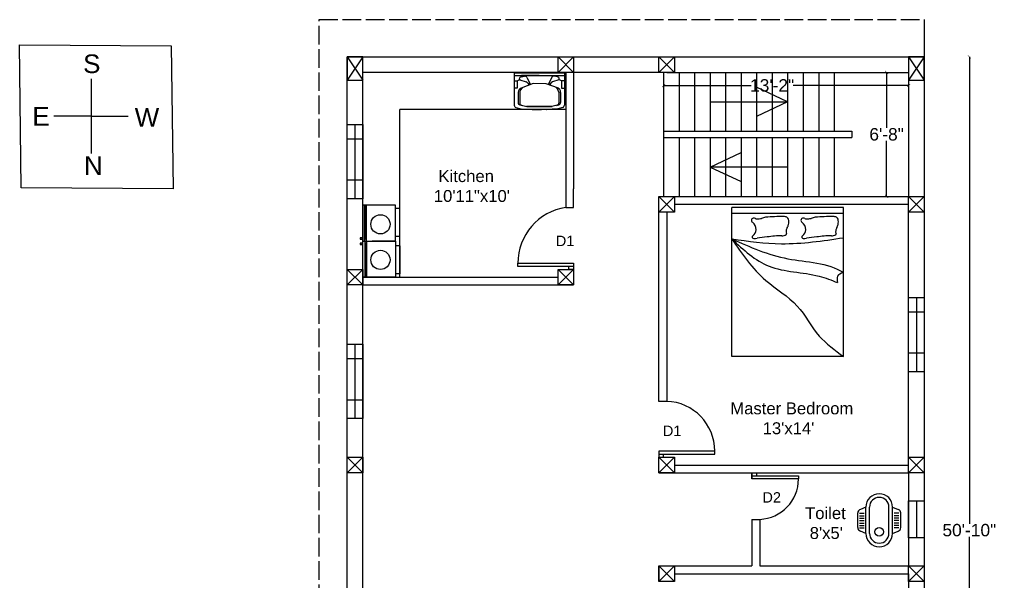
# Model space of a CAD drawing. Header units: inches. Extents: x -19338 to 10560, y -12 to 4973.
# Drawn here: x 287 to 918, y 561 to 923 of the extents above; entities that cross this region are included whole.
import ezdxf

# ---------------------------------------------------------------- set-up
doc = ezdxf.new("R2010")
doc.units = ezdxf.units.IN
doc.header["$MEASUREMENT"] = 0
doc.linetypes.add('ACAD_ISO02W100', pattern=[15, 12, -3])
for name, color, linetype in [('C', 141, 'Continuous'), ('C1', 10, 'Continuous'), ('D1', 231, 'Continuous'), ('D2', 31, 'Continuous'), ('V', 150, 'Continuous'), ('W', 70, 'Continuous')]:
    doc.layers.add(name, color=color, linetype=linetype)
doc.layers.add('Dot Line', color=210, linetype='ACAD_ISO02W100', plot=False)
doc.layers.add('Naming', color=50, linetype='Continuous', plot=False)
doc.styles.get("Standard").update_dxf_attribs({"font": 'arial.ttf'})
doc.dimstyles.get("Standard").update_dxf_attribs({"dimtxt": 8, "dimasz": 2, "dimexe": 0.18, "dimexo": 0.0625, "dimgap": 0.09, "dimtad": 0, "dimtih": 1, "dimtoh": 1, "dimdsep": 46, "dimlunit": 3, "dimtxsty": 'Standard', "dimblk": 'ARCHTICK', "dimcen": 0.09, "dimse1": 1, "dimse2": 1, "dimclrd": 2, "dimadec": 0, "dimazin": 0, "dimtfac": 1, "dimtofl": 0, "dimtmove": 0, "dimatfit": 3, "dimfxl": 1, "dimtolj": 1, "dimtzin": 0, "dimarcsym": 0})

# ---------------------------------------------------------------- blocks, each defined once
blk = doc.blocks.new('_ArchTick')
at = {"color": 0, "linetype": 'ByBlock', "const_width": 0.15}
blk.add_lwpolyline([(-0.5, -0.5), (0.5, 0.5)], dxfattribs=at)
blk = doc.blocks.new('*D3')
at = {"color": 2, "lineweight": -2, "transparency": 16777216}
for p, q in [((702.26, 880.4), (758.81, 880.4)), ((860.26, 880.4), (785.72, 880.4))]:
    blk.add_line(p, q, dxfattribs=at)
at = {"layer": 'Defpoints', "color": 0, "transparency": 16777216}
for p in [(702.26, 888.86), (860.26, 888.86), (702.26, 880.4)]:
    blk.add_point(p, dxfattribs=at)
at = {"color": 2, "lineweight": -2, "transparency": 16777216, "xscale": 2, "yscale": 2, "zscale": 2, "rotation": 180}
blk.add_blockref('_ArchTick', (702.26, 880.4), dxfattribs=at)
at = {"color": 2, "lineweight": -2, "transparency": 16777216, "xscale": 2, "yscale": 2, "zscale": 2}
blk.add_blockref('_ArchTick', (860.26, 880.4), dxfattribs=at)
at = {"color": 0, "transparency": 16777216, "insert": (772.26, 880.4), "char_height": 8, "attachment_point": 5}
blk.add_mtext('\\A1;13\'-2"', dxfattribs=at)
blk = doc.blocks.new('*D4')
at = {"color": 2, "lineweight": -2, "transparency": 16777216}
for p, q in [((846.05, 888.86), (846.05, 853.03)), ((846.05, 808.86), (846.05, 844.68))]:
    blk.add_line(p, q, dxfattribs=at)
at = {"layer": 'Defpoints', "color": 0, "transparency": 16777216}
for p in [(702.26, 888.86), (702.26, 808.86), (846.05, 808.86)]:
    blk.add_point(p, dxfattribs=at)
at = {"color": 2, "lineweight": -2, "transparency": 16777216, "xscale": 2, "yscale": 2, "zscale": 2}
for p, rotation in [((846.05, 888.86), 90), ((846.05, 808.86), 270)]:
    blk.add_blockref('_ArchTick', p, dxfattribs=dict(at, rotation=rotation))
at = {"color": 0, "transparency": 16777216, "insert": (846.05, 848.86), "char_height": 8, "attachment_point": 5}
blk.add_mtext('\\A1;6\'-8"', dxfattribs=at)
blk = doc.blocks.new('*D5')
at = {"color": 2, "lineweight": -2, "transparency": 16777216}
for p, q in [((899.41, 898.86), (899.41, 598.03)), ((899.41, 288.86), (899.41, 589.68))]:
    blk.add_line(p, q, dxfattribs=at)
at = {"layer": 'Defpoints', "color": 0, "transparency": 16777216}
for p in [(870.26, 898.86), (870.26, 288.86), (899.41, 288.86)]:
    blk.add_point(p, dxfattribs=at)
at = {"color": 2, "lineweight": -2, "transparency": 16777216, "xscale": 2, "yscale": 2, "zscale": 2}
for p, rotation in [((899.41, 898.86), 90), ((899.41, 288.86), 270)]:
    blk.add_blockref('_ArchTick', p, dxfattribs=dict(at, rotation=rotation))
at = {"color": 0, "transparency": 16777216, "insert": (899.41, 593.86), "char_height": 8, "attachment_point": 5}
blk.add_mtext('\\A1;50\'-10"', dxfattribs=at)
blk = doc.blocks.new('A$C21B07C85')
for p, q in [((0.107, 0.516), (0.036, 0.487)), ((0.107, 0.174), (0.107, 0.516)), ((0.155, 0.174), (0.155, 0.516)), ((0.408, 0.174), (0.408, 0.516)), ((0.455, 0.516), (0.526, 0.487)), ((0.455, 0.174), (0.455, 0.516)), ((0, 0.25), (0, 0.44)), ((0.024, 0.435), (0.085, 0.435)), ((0.024, 0.403), (0.085, 0.403)), ((0.538, 0.435), (0.477, 0.435)), ((0.538, 0.403), (0.477, 0.403)), ((0.562, 0.25), (0.562, 0.44)), ((0.024, 0.371), (0.085, 0.371)), ((0.024, 0.34), (0.085, 0.34)), ((0.024, 0.308), (0.085, 0.308)), ((0.024, 0.276), (0.085, 0.276)), ((0.538, 0.371), (0.477, 0.371)), ((0.538, 0.34), (0.477, 0.34)), ((0.538, 0.308), (0.477, 0.308)), ((0.538, 0.276), (0.477, 0.276)), ((0.024, 0.245), (0.085, 0.245)), ((0.107, 0.174), (0.036, 0.203)), ((0.455, 0.174), (0.526, 0.203)), ((0.538, 0.245), (0.477, 0.245))]:
    blk.add_line(p, q)
blk.add_circle((0.281, 0.194), 0.0563)
for centre, radius, start, end in [((0.281, 0.516), 0.174, 0, 180), ((0.281, 0.516), 0.127, 0, 180), ((0.048, 0.44), 0.0475, 103.4781, 180), ((0.515, 0.44), 0.0475, 0, 76.5219), ((0.048, 0.25), 0.0475, 180, 256.5219), ((0.281, 0.174), 0.174, 180, 0), ((0.281, 0.174), 0.127, 180, 0), ((0.515, 0.25), 0.0475, 283.4781, 0)]:
    blk.add_arc(centre, radius, start, end)
blk = doc.blocks.new('A$C214113DD')
for p, q in [((0, 0.41), (0, 0.048)), ((0, 0.41), (0.559, 0.41)), ((0, 0.381), (0.56, 0.381)), ((0.033, 0.32), (0.063, 0.334)), ((0.059, 0.349), (0.057, 0.343)), ((0.057, 0.343), (0.058, 0.339)), ((0.058, 0.339), (0.059, 0.336)), ((0.063, 0.357), (0.059, 0.349)), ((0.059, 0.336), (0.062, 0.334)), ((0.062, 0.334), (0.063, 0.333)), ((0.07, 0.362), (0.063, 0.357)), ((0.063, 0.333), (0.132, 0.308)), ((0.078, 0.365), (0.07, 0.362)), ((0.078, 0.365), (0.116, 0.372)), ((0.28, 0.381), (0.08, 0.381)), ((0.122, 0.373), (0.116, 0.372)), ((0.13, 0.37), (0.122, 0.373)), ((0.137, 0.365), (0.13, 0.37)), ((0.142, 0.358), (0.137, 0.365)), ((0.142, 0.358), (0.181, 0.278)), ((0.418, 0.358), (0.38, 0.279)), ((0.421, 0.364), (0.418, 0.358)), ((0.428, 0.369), (0.421, 0.364)), ((0.436, 0.372), (0.428, 0.369)), ((0.497, 0.333), (0.428, 0.308)), ((0.444, 0.372), (0.436, 0.372)), ((0.482, 0.365), (0.444, 0.372)), ((0.489, 0.363), (0.482, 0.365)), ((0.496, 0.358), (0.489, 0.363)), ((0.501, 0.351), (0.496, 0.358)), ((0.497, 0.333), (0.5, 0.335)), ((0.527, 0.32), (0.497, 0.334)), ((0.5, 0.335), (0.502, 0.338)), ((0.503, 0.343), (0.501, 0.351)), ((0.502, 0.338), (0.503, 0.342)), ((0.503, 0.342), (0.503, 0.343)), ((0.559, 0.41), (0.56, 0.048)), ((0.003, 0.32), (0.033, 0.32)), ((0.033, 0.239), (0.003, 0.239)), ((0.033, 0.32), (0.033, 0.239)), ((0.054, 0.223), (0.046, 0.208)), ((0.067, 0.235), (0.054, 0.223)), ((0.077, 0.24), (0.067, 0.235)), ((0.088, 0.244), (0.068, 0.215)), ((0.213, 0.289), (0.077, 0.24)), ((0.14, 0.304), (0.132, 0.308)), ((0.174, 0.275), (0.14, 0.304)), ((0.153, 0.293), (0.164, 0.277)), ((0.358, 0.288), (0.213, 0.289)), ((0.493, 0.237), (0.358, 0.288)), ((0.413, 0.299), (0.39, 0.276)), ((0.407, 0.293), (0.396, 0.277)), ((0.413, 0.299), (0.407, 0.293)), ((0.428, 0.308), (0.413, 0.299)), ((0.428, 0.308), (0.413, 0.299)), ((0.482, 0.233), (0.472, 0.245)), ((0.498, 0.194), (0.482, 0.233)), ((0.494, 0.236), (0.493, 0.237)), ((0.507, 0.225), (0.494, 0.236)), ((0.515, 0.209), (0.507, 0.225)), ((0.527, 0.32), (0.527, 0.239)), ((0.557, 0.32), (0.527, 0.32)), ((0.527, 0.239), (0.557, 0.239)), ((0.046, 0.208), (0.043, 0.192)), ((0.043, 0.192), (0.043, 0.176)), ((0.043, 0.176), (0.043, 0.078)), ((0.043, 0.176), (0.043, 0.078)), ((0.068, 0.215), (0.061, 0.194)), ((0.061, 0.194), (0.061, 0.073)), ((0.499, 0.194), (0.499, 0.073)), ((0.518, 0.192), (0.515, 0.209)), ((0.518, 0.192), (0.517, 0.176)), ((0.517, 0.176), (0.517, 0.078)), ((0.517, 0.176), (0.517, 0.078)), ((0.018, 0.024), (0.073, 0.009)), ((0.043, 0.078), (0.044, 0.07)), ((0.044, 0.07), (0.049, 0.062)), ((0.049, 0.062), (0.055, 0.056)), ((0.055, 0.056), (0.062, 0.054)), ((0.061, 0.073), (0.063, 0.065)), ((0.062, 0.054), (0.09, 0.047)), ((0.063, 0.065), (0.067, 0.057)), ((0.067, 0.057), (0.074, 0.052)), ((0.073, 0.009), (0.201, 0)), ((0.074, 0.052), (0.08, 0.049)), ((0.08, 0.049), (0.139, 0.034)), ((0.421, 0.034), (0.136, 0.034)), ((0.139, 0.034), (0.424, 0.034)), ((0.201, 0), (0.202, 0)), ((0.358, 0), (0.359, 0)), ((0.487, 0.009), (0.359, 0)), ((0.48, 0.049), (0.421, 0.034)), ((0.47, 0.047), (0.498, 0.054)), ((0.48, 0.049), (0.488, 0.053)), ((0.542, 0.024), (0.487, 0.009)), ((0.488, 0.053), (0.494, 0.059)), ((0.494, 0.059), (0.498, 0.067)), ((0.498, 0.067), (0.499, 0.073)), ((0.498, 0.054), (0.506, 0.057)), ((0.506, 0.057), (0.512, 0.063)), ((0.512, 0.063), (0.516, 0.071)), ((0.516, 0.071), (0.517, 0.078)), ((0.202, 0), (0.306, 0)), ((0.358, 0), (0.254, 0))]:
    blk.add_line(p, q)
for centre, start, end in [((0.025, 0.048), 179.8661, 254.1086), ((0.535, 0.048), 285.8912, 0.326)]:
    blk.add_arc(centre, 0.025, start, end)
blk = doc.blocks.new('A$C720672EA')
for p, q in [((732, 854), (702, 854)), ((702, 854), (702, 814)), ((732, 814), (732, 854)), ((818, 854), (818, 814)), ((848, 854), (818, 854)), ((848, 814), (848, 854)), ((0, 97), (0, 797)), ((0, 797), (775, 797)), ((775, 757), (0, 757)), ((775, 717), (0, 717)), ((15, 717), (15, 757)), ((735, 747), (15, 747)), ((735, 737), (15, 737)), ((735, 727), (15, 727)), ((702, 814), (732, 814)), ((712, 814), (712, 797)), ((722, 797), (722, 814)), ((735, 717), (735, 757)), ((775, 797), (775, 97)), ((1551, 797), (775, 797)), ((775, 797), (775, 97)), ((775, 757), (1551, 757)), ((775, 717), (1551, 717)), ((815, 717), (815, 757)), ((815, 747), (1535, 747)), ((815, 737), (1535, 737)), ((815, 727), (1535, 727)), ((818, 814), (848, 814)), ((828, 814), (828, 797)), ((838, 797), (838, 814)), ((1535, 717), (1535, 757)), ((1551, 97), (1551, 797)), ((775, 97), (775, 600)), ((775, 97), (775, 600)), ((775, 97), (0, 97)), ((75, 0), (75, 97)), ((675, 0), (75, 0)), ((675, 0), (675, 97)), ((775, 97), (1551, 97)), ((875, 0), (875, 97)), ((875, 0), (1475, 0)), ((1475, 0), (1475, 97))]:
    blk.add_line(p, q)

msp = doc.modelspace()

# ---------------------------------------------------------------- linework, layer by layer
for p, q in [((870.263, 922.855), (870.263, 288.855)), ((498.263, 898.855), (870.263, 898.855)), ((498.263, 411.855), (498.263, 898.855)), ((333.108, 884.649), (333.108, 836.649)), ((508.263, 773.855), (508.263, 888.855)), ((634.263, 888.855), (508.263, 888.855)), ((699.263, 888.855), (644.263, 888.855)), ((644.263, 888.855), (644.263, 813.855)), ((704.263, 888.855), (699.263, 888.855)), ((702.263, 888.855), (702.263, 808.855)), ((704.263, 888.855), (860.263, 888.855)), ((712.263, 888.855), (712.263, 850.855)), ((722.263, 888.855), (722.263, 850.855)), ((732.263, 888.855), (732.263, 850.855)), ((742.263, 888.855), (742.263, 850.855)), ((752.263, 888.855), (752.263, 850.855)), ((762.263, 888.855), (762.263, 850.855)), ((772.263, 888.855), (772.263, 850.855)), ((782.263, 888.855), (782.263, 850.855)), ((792.263, 888.855), (792.263, 850.855)), ((802.263, 888.855), (802.263, 850.855)), ((812.263, 888.855), (812.263, 850.855)), ((860.263, 888.855), (860.263, 808.855)), ((782.263, 869.855), (762.263, 879.206)), ((639.263, 864.855), (532.263, 864.855)), ((532.263, 756.855), (532.263, 864.855)), ((732.263, 869.855), (782.263, 869.855)), ((782.263, 869.855), (762.263, 860.505)), ((333.108, 860.649), (309.108, 860.649)), ((333.108, 860.649), (357.108, 860.649)), ((702.263, 850.855), (823.665, 850.855)), ((702.263, 846.855), (823.665, 846.855)), ((712.263, 846.855), (712.263, 808.855)), ((722.263, 846.855), (722.263, 808.855)), ((732.263, 846.855), (732.263, 808.855)), ((742.263, 846.855), (742.263, 808.855)), ((752.263, 846.855), (752.263, 808.855)), ((762.263, 846.855), (762.263, 808.855)), ((772.263, 846.855), (772.263, 808.855)), ((782.263, 846.855), (782.263, 808.855)), ((792.263, 846.855), (792.263, 808.855)), ((802.263, 846.855), (802.263, 808.855)), ((812.263, 846.855), (812.263, 808.855)), ((823.665, 850.855), (823.665, 846.855)), ((732.263, 827.855), (752.263, 837.206)), ((782.263, 827.855), (732.263, 827.855)), ((732.263, 827.855), (752.263, 818.505)), ((699.263, 808.855), (860.263, 808.855)), ((699.263, 676.855), (699.263, 808.855)), ((709.263, 803.855), (860.263, 803.855)), ((818.263, 801.855), (746.263, 801.855)), ((746.263, 705.855), (746.263, 801.855)), ((818.263, 705.855), (818.263, 801.855)), ((860.263, 635.855), (860.263, 803.855)), ((704.263, 798.855), (704.263, 676.855)), ((818.263, 797.855), (746.263, 797.855)), ((508.263, 421.855), (508.263, 763.855)), ((508.263, 756.855), (634.263, 756.855)), ((508.263, 751.855), (644.263, 751.855)), ((818.263, 705.855), (746.263, 705.855)), ((704.263, 676.855), (699.263, 676.855)), ((699.263, 630.855), (699.263, 639.855)), ((699.263, 630.855), (759.263, 630.855)), ((709.263, 635.855), (860.263, 635.855)), ((759.263, 630.855), (759.263, 626.855)), ((762.263, 630.855), (860.263, 630.855)), ((860.263, 630.855), (860.263, 570.855)), ((759.263, 600.855), (764.263, 600.855)), ((759.263, 600.855), (759.263, 570.855)), ((764.263, 600.855), (764.263, 570.855)), ((699.263, 570.855), (759.263, 570.855)), ((699.263, 570.855), (699.263, 565.855)), ((764.263, 570.855), (860.263, 570.855)), ((699.263, 565.855), (699.263, 561.855)), ((709.263, 565.855), (860.263, 565.855)), ((860.263, 565.855), (860.263, 421.855))]:
    msp.add_line(p, q)
msp.add_lwpolyline([(287.042, 906.506), (384.896, 906.016), (386.032, 813.865), (288.178, 814.355)], close=True)
msp.add_lwpolyline([(639.263, 888.855), (639.263, 802.638), (639.263, 801.855), (644.263, 801.855), (644.263, 813.855)])
for centre in [(519.709, 790.949), (519.709, 768.016)]:
    msp.add_circle(centre, 6.195)
for centre, radius, start, end in [((760.355, 793.517), 1.478, 87.361996, 236.040611), ((760.301, 792.344), 2.652, 63.848391, 87.361996), ((762.817, 812.161), 17.68, 268.840651, 278.545674), ((771.212, 780.961), 14.879, 102.235748, 112.807605), ((779.719, 648.698), 147.267, 90, 94.541581), ((779.719, 791.043), 4.922, 64.96616, 90), ((781.025, 793.838), 1.837, 12.528808, 64.96616), ((792.296, 793.517), 1.478, 87.361996, 236.040611), ((792.242, 792.344), 2.652, 63.848391, 87.361996), ((794.758, 812.161), 17.68, 268.840651, 278.545674), ((803.153, 780.961), 14.879, 102.235748, 112.807605), ((811.66, 648.698), 147.267, 90, 94.541581), ((811.66, 791.043), 4.922, 64.96616, 90), ((812.966, 793.838), 1.837, 12.528808, 64.96616), ((756.451, 787.721), 5.511, 356.226103, 56.040611), ((787.469, 785.691), 6.283, 150.474102, 169.382109), ((775.301, 792.583), 7.701, 330.474102, 347.539151), ((775.339, 792.574), 7.661, 347.539151, 12.528808), ((788.392, 787.721), 5.511, 356.226103, 56.040611), ((819.41, 785.691), 6.283, 150.474102, 169.382109), ((807.242, 792.583), 7.701, 330.474102, 347.539151), ((807.28, 792.574), 7.661, 347.539151, 12.528808), ((760.39, 782.78), 1.022, 124.245242, 271.842194), ((757.054, 787.681), 4.907, 304.245242, 356.226103), ((759.819, 800.543), 18.794, 271.842194, 278.258065), ((789.183, 598.222), 185.647, 96.217639, 98.258065), ((778.616, 723.979), 59.567, 90.083619, 99.21584), ((778.524, 788.98), 5.435, 270.053658, 300.630346), ((784.075, 786.328), 2.83, 169.382109, 205.922247), ((780.984, 784.825), 0.606, 300.630346, 25.922247), ((792.331, 782.78), 1.022, 124.245242, 271.842194), ((788.995, 787.681), 4.907, 304.245242, 356.226103), ((791.76, 800.543), 18.794, 271.842194, 278.258065), ((821.124, 598.222), 185.647, 96.217639, 98.258065), ((810.557, 723.979), 59.567, 90.083619, 99.21584), ((810.465, 788.98), 5.435, 270.053658, 300.630346), ((816.016, 786.328), 2.83, 169.382109, 205.922247), ((812.925, 784.825), 0.606, 300.630346, 25.922247)]:
    msp.add_arc(centre, radius, start, end)
for points in [[(761.47, 794.725), (762.018, 794.477), (762.459, 794.484)], [(793.411, 794.725), (793.959, 794.477), (794.4, 794.484)], [(746.263, 781.503), (778.227, 778.456), (818.263, 782.288)], [(746.263, 781.503), (768.148, 754.84), (788.446, 738.274), (802.622, 718.975), (818.263, 705.855)], [(746.263, 781.503), (770.28, 763.977), (802.509, 757.536), (814.475, 753.346)], [(818.263, 759.855), (814.469, 757.556), (814.475, 753.346)]]:
    msp.add_spline(points, degree=3)
msp.add_open_spline([(746.263, 781.503), (757.932, 776.362), (780.887, 766.25), (807.998, 766.527), (818.263, 759.855)], degree=3, knots=[0, 0, 0, 0, 38.2650441, 75.2709785, 75.2709785, 75.2709785, 75.2709785])
at = {"layer": 'C'}
for p, q in [((508.263, 898.855), (498.263, 883.855)), ((498.263, 898.855), (508.263, 883.855)), ((870.263, 898.855), (860.263, 883.855)), ((860.263, 898.855), (870.263, 883.855))]:
    msp.add_line(p, q, dxfattribs=at)
for points in [[(498.263, 883.855), (508.263, 883.855), (508.263, 898.855), (498.263, 898.855)], [(860.263, 883.855), (870.263, 883.855), (870.263, 898.855), (860.263, 898.855)]]:
    msp.add_lwpolyline(points, close=True, dxfattribs=at)
at = {"layer": 'C1'}
for p, q in [((634.263, 898.855), (644.263, 888.855)), ((644.263, 898.855), (634.263, 888.855)), ((699.263, 898.855), (709.263, 888.855)), ((709.263, 898.855), (699.263, 888.855)), ((699.263, 808.855), (709.263, 798.855)), ((709.263, 808.855), (699.263, 798.855)), ((860.263, 808.855), (870.263, 798.855)), ((870.263, 808.855), (860.263, 798.855)), ((498.263, 761.855), (508.263, 751.855)), ((508.263, 761.855), (498.263, 751.855)), ((634.263, 761.855), (644.263, 751.855)), ((644.263, 761.855), (634.263, 751.855)), ((498.263, 640.855), (508.263, 630.855)), ((508.263, 640.855), (498.263, 630.855)), ((699.263, 640.855), (709.263, 630.855)), ((709.263, 640.855), (699.263, 630.855)), ((860.263, 640.855), (870.263, 630.855)), ((870.263, 640.855), (860.263, 630.855)), ((699.263, 570.855), (709.263, 560.855)), ((709.263, 570.855), (699.263, 560.855)), ((860.263, 570.855), (870.263, 560.855)), ((870.263, 570.855), (860.263, 560.855))]:
    msp.add_line(p, q, dxfattribs=at)
for points in [[(644.263, 888.855), (634.263, 888.855), (634.263, 898.855), (644.263, 898.855)], [(709.263, 888.855), (699.263, 888.855), (699.263, 898.855), (709.263, 898.855)], [(709.263, 798.855), (699.263, 798.855), (699.263, 808.855), (709.263, 808.855)], [(870.263, 798.855), (860.263, 798.855), (860.263, 808.855), (870.263, 808.855)], [(508.263, 751.855), (498.263, 751.855), (498.263, 761.855), (508.263, 761.855)], [(644.263, 751.855), (634.263, 751.855), (634.263, 761.855), (644.263, 761.855)], [(508.263, 630.855), (498.263, 630.855), (498.263, 640.855), (508.263, 640.855)], [(709.263, 630.855), (699.263, 630.855), (699.263, 640.855), (709.263, 640.855)], [(870.263, 630.855), (860.263, 630.855), (860.263, 640.855), (870.263, 640.855)], [(709.263, 560.855), (699.263, 560.855), (699.263, 570.855), (709.263, 570.855)], [(870.263, 560.855), (860.263, 560.855), (860.263, 570.855), (870.263, 570.855)]]:
    msp.add_lwpolyline(points, close=True, dxfattribs=at)
at = {"layer": 'D1'}
for points in [[(608.263, 763.855), (608.263, 765.855), (644.263, 765.855), (644.263, 763.855)], [(735.263, 642.855), (735.263, 644.855), (699.263, 644.855), (699.263, 642.855)]]:
    msp.add_lwpolyline(points, close=True, dxfattribs=at)
for points in [[(644.263, 763.855), (644.263, 761.855), (641.263, 761.855), (641.263, 763.855)], [(699.263, 642.855), (699.263, 640.855), (702.263, 640.855), (702.263, 642.855)]]:
    msp.add_lwpolyline(points, dxfattribs=at)
for centre, radius, start, end in [((644.666, 765.855), 36.403, 98.535787, 180), ((703.246, 644.855), 32.016, 360, 88.181239)]:
    msp.add_arc(centre, radius, start, end, dxfattribs=at)
at = {"layer": 'D2'}
msp.add_lwpolyline([(759.263, 628.855), (759.263, 630.855), (762.263, 630.855), (762.263, 628.855)], dxfattribs=at)
msp.add_lwpolyline([(759.263, 626.855), (759.263, 628.855), (789.263, 628.855), (789.263, 626.855)], close=True, dxfattribs=at)
msp.add_arc((763.243, 626.855), 26.02, 272.246605, 0, dxfattribs=at)
at = {"layer": 'Dot Line'}
msp.add_lwpolyline([(870.263, 288.855), (870.263, 246.855), (480.263, 246.855), (480.263, 922.855), (870.263, 922.855)], dxfattribs=at)
at = {"layer": 'V'}
msp.add_line((865.263, 612.855), (865.263, 588.855), dxfattribs=at)
msp.add_lwpolyline([(860.263, 588.855), (860.263, 612.855), (870.263, 612.855), (870.263, 588.855)], close=True, dxfattribs=at)
at = {"layer": 'W'}
for p, q in [((503.263, 855.355), (503.263, 807.355)), ((498.263, 846.002), (508.263, 846.002)), ((498.263, 819.54), (508.263, 819.54)), ((865.263, 743.855), (865.263, 695.855)), ((860.263, 734.502), (870.263, 734.502)), ((503.263, 713.736), (503.263, 665.736)), ((860.263, 708.04), (870.263, 708.04)), ((498.263, 704.382), (508.263, 704.382)), ((498.263, 677.92), (508.263, 677.92))]:
    msp.add_line(p, q, dxfattribs=at)
for points in [[(498.263, 807.355), (498.263, 855.355), (508.263, 855.355), (508.263, 807.355)], [(860.263, 695.855), (860.263, 743.855), (870.263, 743.855), (870.263, 695.855)], [(498.263, 665.736), (498.263, 713.736), (508.263, 713.736), (508.263, 665.736)]]:
    msp.add_lwpolyline(points, close=True, dxfattribs=at)

# ---------------------------------------------------------------- block references
for name, p, xscale, yscale, zscale in [('A$C214113DD', (605.969, 864.855), 57.80781319635845, 57.80781319635845, 57.80781319635845), ('A$C21B07C85', (827.417, 583.216), 49.46009733241394, 49.46009733241394, 49.46009733241394)]:
    msp.add_blockref(name, p, dxfattribs=dict(xscale=xscale, yscale=yscale, zscale=zscale))
at = {"xscale": 0.02995619440645002, "yscale": 0.02995619440645002, "zscale": 0.02995619440645002, "rotation": 90}
msp.add_blockref('A$C720672EA', (532.263, 756.855), dxfattribs=at)

# ---------------------------------------------------------------- texts
at = {"char_height": 12, "attachment_point": 1}
for s, insert in [('S', (328.019, 900.375)), ('E', (295.261, 866.557)), ('W', (361.282, 865.886)), ('N', (328.558, 834.763))]:
    msp.add_mtext_dynamic_manual_height_columns(s, width=6647.88775, gutter_width=100, heights=[0], dxfattribs=dict(at, insert=insert))
at = {"layer": 'D1', "char_height": 6.72, "attachment_point": 1}
for insert in [(632.759, 783.601), (701.785, 661.241)]:
    msp.add_mtext_dynamic_manual_height_columns('D1', width=2233.69028, gutter_width=33.6, heights=[0], dxfattribs=dict(at, insert=insert))
at = {"layer": 'D2', "insert": (765.981, 618.365), "char_height": 6.72, "attachment_point": 1}
msp.add_mtext_dynamic_manual_height_columns('D2', width=2233.69028, gutter_width=33.6, heights=[0], dxfattribs=at)
at = {"layer": 'Naming', "char_height": 7.68, "attachment_point": 1}
for s, width, gutter_width, insert in [(' Kitchen\\P10\'11"x10\'', 3190.98612, 48, (554.133, 825.84)), ("Master Bedroom\\P       13'x14'", 3988.73265, 60, (745.309, 676.203)), ("Toilet\\P 8'x5'", 3988.73265, 60, (793.504, 608.692))]:
    msp.add_mtext_dynamic_manual_height_columns(s, width=width, gutter_width=gutter_width, heights=[0], dxfattribs=dict(at, insert=insert))

# ---------------------------------------------------------------- dimensions: what is measured, and where the dimension line sits
dim = msp.add_linear_dim(base=(899.412, 288.855), p1=(870.263, 898.855), p2=(870.263, 288.855), angle=90, dimstyle='Standard')
dim.commit()
dim.dimension.update_dxf_attribs({"geometry": '*D5', "text_midpoint": (899.412, 593.855)})
dim = msp.add_linear_dim(base=(846.052, 808.855), p1=(702.263, 888.855), p2=(702.263, 808.855), angle=90, dimstyle='Standard')
dim.commit()
dim.dimension.update_dxf_attribs({"geometry": '*D4', "text_midpoint": (846.052, 848.855), "dimtype": 160})
dim = msp.add_linear_dim(base=(702.263, 880.398), p1=(860.263, 888.855), p2=(702.263, 888.855), dimstyle='Standard')
dim.commit()
dim.dimension.update_dxf_attribs({"geometry": '*D3', "text_midpoint": (772.263, 880.398), "dimtype": 160})

doc.saveas('drawing.dxf')
